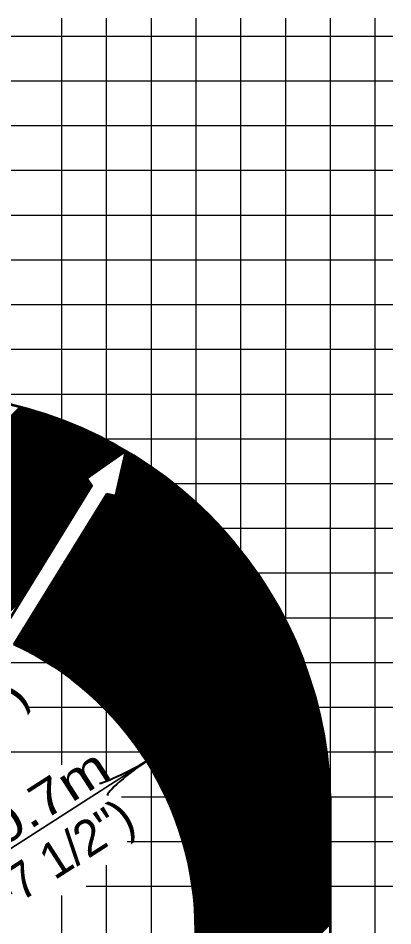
# Model space of a CAD drawing. Extents: x -66 to 614, y -59 to 381.
# Drawn here: x 209.2 to 230.1, y 156.4 to 207.1 of the extents above; entities that cross this region are included whole.
import ezdxf
from ezdxf.enums import TextEntityAlignment as Align

# ---------------------------------------------------------------- set-up
doc = ezdxf.new("R2010")
doc.units = 0
doc.layers.add('1', color=7, linetype='Continuous', lineweight=53)

msp = doc.modelspace()

# ---------------------------------------------------------------- linework, layer by layer
at = {"layer": '1', "lineweight": 25}
for p, q in [((211.579, 207.099), (211.579, 178.247)), ((214.079, 207.099), (214.079, 182.165)), ((216.579, 207.099), (216.579, 137.599)), ((219.079, 207.099), (219.079, 137.599)), ((221.579, 207.099), (221.579, 137.599)), ((224.079, 207.099), (224.079, 137.599)), ((226.579, 207.099), (226.579, 137.599)), ((229.079, 207.099), (229.079, 137.599)), ((175.579, 206.099), (230.079, 206.099)), ((175.579, 203.599), (230.079, 203.599)), ((175.579, 201.099), (230.079, 201.099)), ((175.579, 198.599), (230.079, 198.599)), ((175.579, 196.099), (230.079, 196.099)), ((175.579, 193.599), (230.079, 193.599)), ((175.579, 191.099), (230.079, 191.099)), ((175.579, 188.599), (230.079, 188.599)), ((197.507, 186.099), (230.079, 186.099)), ((180.268, 183.599), (230.079, 183.599)), ((175.579, 181.099), (213.207, 181.099)), ((214.752, 181.099), (230.079, 181.099)), ((214.079, 180.261), (214.079, 164.807)), ((175.579, 178.599), (211.796, 178.599)), ((212.929, 178.599), (230.079, 178.599)), ((175.579, 176.099), (210.25, 176.099)), ((211.383, 176.099), (230.079, 176.099)), ((211.579, 176.415), (211.579, 165.379)), ((209.802, 173.599), (230.079, 173.599)), ((207.976, 171.099), (230.079, 171.099)), ((209.664, 168.599), (230.079, 168.599)), ((208.607, 166.099), (230.079, 166.099)), ((214.931, 163.599), (230.079, 163.599)), ((215.244, 161.099), (230.079, 161.099)), ((214.079, 159.768), (214.079, 137.599)), ((212.957, 158.599), (230.079, 158.599)), ((211.579, 158.079), (211.579, 137.599))]:
    msp.add_line(p, q, dxfattribs=at)
at = {"layer": '1'}
for p, q in [((197.517, 173.599), (209.282, 185.363)), ((197.694, 173.599), (209.421, 185.326)), ((197.87, 173.599), (209.56, 185.288)), ((198.047, 173.599), (209.699, 185.25)), ((198.224, 173.599), (209.837, 185.211)), ((198.401, 173.599), (209.974, 185.171)), ((198.577, 173.599), (210.11, 185.131)), ((198.754, 173.599), (210.246, 185.09)), ((198.931, 173.599), (210.38, 185.048)), ((199.108, 173.599), (210.515, 185.005)), ((199.285, 173.599), (210.649, 184.963)), ((199.461, 173.599), (210.781, 184.919)), ((199.638, 173.599), (210.913, 184.874)), ((199.815, 173.599), (211.045, 184.829)), ((199.992, 173.599), (211.177, 184.783)), ((200.168, 173.599), (211.306, 184.736)), ((200.345, 173.599), (211.436, 184.689)), ((200.522, 173.599), (211.565, 184.642)), ((200.699, 173.599), (211.693, 184.593)), ((200.876, 173.599), (211.821, 184.544)), ((201.052, 173.599), (211.948, 184.494)), ((201.229, 173.599), (212.075, 184.444)), ((201.406, 173.599), (212.2, 184.393)), ((201.583, 173.599), (212.326, 184.341)), ((201.76, 173.599), (212.451, 184.29)), ((201.936, 173.599), (212.575, 184.237)), ((202.113, 173.599), (212.698, 184.183)), ((202.29, 173.599), (212.821, 184.129)), ((202.467, 173.599), (212.944, 184.075)), ((202.643, 173.599), (213.065, 184.02)), ((202.82, 173.599), (213.186, 183.964)), ((202.997, 173.599), (213.307, 183.908)), ((203.174, 173.599), (213.427, 183.851)), ((203.35, 173.599), (213.545, 183.793)), ((203.527, 173.599), (213.664, 183.736)), ((203.704, 173.599), (213.783, 183.678)), ((203.881, 173.599), (213.9, 183.618)), ((204.058, 173.599), (214.017, 183.558)), ((204.213, 173.577), (214.134, 183.498)), ((204.365, 173.552), (214.251, 183.438)), ((204.515, 173.525), (214.365, 183.376)), ((204.664, 173.498), (214.48, 183.314)), ((204.814, 173.471), (214.595, 183.252)), ((204.96, 173.44), (214.709, 183.189)), ((213.358, 181.662), (214.822, 183.125)), ((213.945, 182.071), (214.935, 183.061)), ((214.531, 182.481), (215.048, 182.998)), ((214.913, 181.802), (215.709, 182.599)), ((214.966, 182.032), (215.6, 182.666)), ((215.018, 182.261), (215.491, 182.734)), ((215.071, 182.49), (215.381, 182.8)), ((215.118, 182.891), (215.159, 182.932)), ((215.123, 182.719), (215.27, 182.866)), ((212.9, 178.551), (216.459, 182.11)), ((214.599, 180.427), (216.353, 182.182)), ((214.651, 180.656), (216.248, 182.253)), ((214.703, 180.886), (216.141, 182.323)), ((214.756, 181.115), (216.034, 182.392)), ((214.808, 181.344), (215.927, 182.462)), ((214.861, 181.573), (215.818, 182.531)), ((210.895, 175.309), (217.183, 181.598)), ((211.181, 175.773), (217.082, 181.673)), ((211.468, 176.236), (216.979, 181.747)), ((211.754, 176.699), (216.876, 181.82)), ((212.041, 177.162), (216.772, 181.894)), ((212.327, 177.625), (216.669, 181.967)), ((212.613, 178.088), (216.564, 182.039)), ((205.106, 173.41), (213.037, 181.341)), ((205.252, 173.379), (213.11, 181.237)), ((205.395, 173.345), (213.183, 181.133)), ((208.941, 172.118), (217.884, 181.061)), ((209.177, 172.531), (217.785, 181.139)), ((209.463, 172.994), (217.686, 181.216)), ((209.75, 173.457), (217.586, 181.294)), ((210.036, 173.92), (217.487, 181.371)), ((210.322, 174.383), (217.386, 181.447)), ((210.609, 174.846), (217.285, 181.522)), ((205.539, 173.312), (213.256, 181.029)), ((205.681, 173.277), (213.082, 180.678)), ((209.06, 172.06), (217.982, 180.982)), ((209.18, 172.003), (218.079, 180.903)), ((209.297, 171.944), (218.177, 180.823)), ((209.415, 171.885), (218.273, 180.743)), ((209.532, 171.825), (218.369, 180.662)), ((209.648, 171.764), (218.465, 180.581)), ((205.821, 173.241), (212.795, 180.215)), ((209.763, 171.703), (218.561, 180.5)), ((209.879, 171.641), (218.655, 180.418)), ((209.992, 171.578), (218.749, 180.335)), ((210.105, 171.514), (218.843, 180.252)), ((210.218, 171.451), (218.937, 180.169)), ((210.33, 171.386), (219.029, 180.085)), ((213.186, 179.015), (214.561, 180.389)), ((213.472, 179.478), (214.417, 180.422)), ((213.759, 179.941), (214.273, 180.455)), ((214.045, 180.404), (214.129, 180.488)), ((205.962, 173.205), (212.509, 179.752)), ((210.441, 171.32), (219.121, 180)), ((210.552, 171.254), (219.213, 179.915)), ((210.662, 171.187), (219.305, 179.83)), ((210.771, 171.119), (219.395, 179.744)), ((210.879, 171.051), (219.486, 179.657)), ((210.988, 170.983), (219.576, 179.571)), ((206.101, 173.167), (212.223, 179.289)), ((211.094, 170.912), (219.665, 179.484)), ((211.201, 170.842), (219.754, 179.395)), ((211.307, 170.771), (219.842, 179.307)), ((211.412, 170.7), (219.931, 179.219)), ((211.516, 170.627), (220.018, 179.129)), ((211.62, 170.554), (220.105, 179.039)), ((206.239, 173.128), (211.936, 178.825)), ((211.724, 170.481), (220.191, 178.949)), ((211.826, 170.406), (220.278, 178.859)), ((211.927, 170.332), (220.363, 178.767)), ((212.029, 170.257), (220.448, 178.675)), ((212.129, 170.18), (220.533, 178.583)), ((206.376, 173.089), (211.65, 178.362)), ((212.229, 170.103), (220.618, 178.491)), ((212.329, 170.026), (220.701, 178.398)), ((212.428, 169.948), (220.784, 178.304)), ((212.525, 169.869), (220.867, 178.21)), ((212.623, 169.789), (220.95, 178.116)), ((212.72, 169.71), (221.031, 178.021)), ((206.513, 173.049), (211.363, 177.899)), ((212.816, 169.629), (221.112, 177.925)), ((212.911, 169.547), (221.193, 177.829)), ((213.007, 169.466), (221.274, 177.733)), ((213.1, 169.383), (221.353, 177.636)), ((213.194, 169.3), (221.432, 177.538)), ((206.648, 173.007), (211.077, 177.436)), ((213.287, 169.216), (221.511, 177.44)), ((213.379, 169.132), (221.59, 177.343)), ((213.471, 169.046), (221.667, 177.243)), ((213.562, 168.961), (221.745, 177.144)), ((213.653, 168.875), (221.822, 177.044)), ((206.783, 172.965), (210.791, 176.973)), ((206.916, 172.922), (210.504, 176.51)), ((213.742, 168.787), (221.899, 176.944)), ((213.832, 168.7), (221.974, 176.843)), ((213.921, 168.612), (222.05, 176.741)), ((214.008, 168.523), (222.125, 176.64)), ((214.095, 168.433), (222.199, 176.537)), ((207.049, 172.877), (210.218, 176.046)), ((214.183, 168.344), (222.273, 176.434)), ((214.269, 168.253), (222.346, 176.331)), ((214.354, 168.161), (222.42, 176.228)), ((214.439, 168.07), (222.492, 176.123)), ((214.523, 167.978), (222.564, 176.018)), ((207.181, 172.833), (209.932, 175.583)), ((214.606, 167.884), (222.635, 175.913)), ((214.689, 167.79), (222.707, 175.808)), ((214.772, 167.696), (222.777, 175.701)), ((214.854, 167.601), (222.846, 175.594)), ((214.934, 167.505), (222.916, 175.486)), ((207.312, 172.787), (209.645, 175.12)), ((215.015, 167.409), (222.985, 175.379)), ((215.095, 167.312), (223.053, 175.27)), ((215.174, 167.214), (223.121, 175.161)), ((215.252, 167.116), (223.189, 175.052)), ((207.442, 172.74), (209.359, 174.657)), ((215.331, 167.017), (223.256, 174.942)), ((215.407, 166.917), (223.321, 174.831)), ((215.484, 166.817), (223.387, 174.72)), ((215.561, 166.717), (223.453, 174.609)), ((215.636, 166.615), (223.518, 174.497)), ((215.71, 166.512), (223.582, 174.384)), ((215.784, 166.41), (223.645, 174.271)), ((215.858, 166.307), (223.709, 174.158)), ((215.93, 166.202), (223.771, 174.043)), ((216.002, 166.098), (223.833, 173.928)), ((216.074, 165.993), (223.895, 173.814)), ((216.144, 165.886), (223.956, 173.698)), ((216.214, 165.779), (224.016, 173.581)), ((216.284, 165.673), (224.076, 173.464)), ((216.353, 165.564), (224.136, 173.347)), ((216.421, 165.455), (224.194, 173.229)), ((216.488, 165.346), (224.252, 173.11)), ((216.555, 165.236), (224.31, 172.991)), ((216.621, 165.125), (224.367, 172.872)), ((216.686, 165.014), (224.423, 172.751)), ((216.751, 164.902), (224.479, 172.63)), ((216.814, 164.789), (224.535, 172.509)), ((216.878, 164.675), (224.589, 172.387)), ((216.941, 164.562), (224.643, 172.264)), ((217.002, 164.446), (224.697, 172.141)), ((217.063, 164.33), (224.75, 172.017)), ((217.124, 164.215), (224.802, 171.892)), ((217.183, 164.097), (224.854, 171.767)), ((217.242, 163.979), (224.905, 171.642)), ((217.301, 163.861), (224.956, 171.516)), ((217.358, 163.741), (225.005, 171.388)), ((217.415, 163.621), (225.055, 171.261)), ((217.471, 163.5), (225.104, 171.134)), ((217.526, 163.379), (225.151, 171.004)), ((217.58, 163.256), (225.199, 170.875)), ((217.634, 163.133), (225.246, 170.745)), ((217.687, 163.01), (225.292, 170.615)), ((217.739, 162.884), (225.337, 170.483)), ((217.79, 162.759), (225.382, 170.351)), ((217.841, 162.633), (225.427, 170.219)), ((217.89, 162.506), (225.47, 170.085)), ((217.939, 162.378), (225.512, 169.951)), ((217.988, 162.25), (225.555, 169.816)), ((218.034, 162.119), (225.596, 169.681)), ((218.081, 161.989), (225.636, 169.545)), ((218.127, 161.858), (225.677, 169.408)), ((218.171, 161.726), (225.716, 169.271)), ((218.215, 161.593), (225.754, 169.132)), ((218.258, 161.459), (225.792, 168.993)), ((218.299, 161.324), (225.83, 168.854)), ((218.341, 161.188), (225.866, 168.713)), ((218.381, 161.052), (225.901, 168.572)), ((218.42, 160.914), (225.936, 168.43)), ((218.458, 160.776), (225.97, 168.288)), ((218.496, 160.637), (226.003, 168.144)), ((218.532, 160.496), (226.036, 168)), ((218.567, 160.355), (226.068, 167.855)), ((218.602, 160.212), (226.099, 167.709)), ((218.635, 160.068), (226.129, 167.562)), ((218.668, 159.924), (226.159, 167.415)), ((218.699, 159.779), (226.186, 167.266)), ((218.729, 159.632), (226.214, 167.117)), ((218.758, 159.485), (226.241, 166.968)), ((218.786, 159.336), (226.267, 166.816)), ((218.813, 159.186), (226.291, 166.664)), ((218.84, 159.036), (226.316, 166.512)), ((218.863, 158.882), (226.339, 166.358)), ((218.887, 158.729), (226.361, 166.203)), ((218.91, 158.575), (226.383, 166.048)), ((218.93, 158.419), (226.403, 165.892)), ((218.95, 158.262), (226.422, 165.734)), ((218.968, 158.104), (226.441, 165.576)), ((218.985, 157.944), (226.458, 165.417)), ((219.002, 157.784), (226.474, 165.256)), ((219.015, 157.62), (226.49, 165.095)), ((219.029, 157.457), (226.504, 164.932)), ((219.04, 157.292), (226.517, 164.768)), ((219.05, 157.125), (226.53, 164.604)), ((219.06, 156.957), (226.54, 164.438)), ((219.066, 156.787), (226.55, 164.271)), ((219.071, 156.616), (226.559, 164.104)), ((219.075, 156.443), (226.566, 163.934)), ((219.077, 156.268), (226.573, 163.763)), ((219.079, 156.093), (226.579, 163.593)), ((219.079, 155.916), (226.579, 163.416)), ((219.079, 155.739), (226.579, 163.239)), ((219.079, 155.562), (226.579, 163.062)), ((219.079, 155.386), (226.579, 162.886)), ((219.079, 155.209), (226.579, 162.709)), ((219.079, 155.032), (226.579, 162.532)), ((219.079, 154.855), (226.579, 162.355)), ((219.079, 154.678), (226.579, 162.178)), ((219.079, 154.502), (226.579, 162.002)), ((219.079, 154.325), (226.579, 161.825)), ((219.079, 154.148), (226.579, 161.648)), ((219.079, 153.971), (226.579, 161.471)), ((219.079, 153.795), (226.579, 161.295)), ((219.079, 153.618), (226.579, 161.118)), ((219.079, 153.441), (226.579, 160.941)), ((219.079, 153.264), (226.579, 160.764)), ((219.079, 153.087), (226.579, 160.587)), ((219.079, 152.911), (226.579, 160.411)), ((219.079, 152.734), (226.579, 160.234)), ((219.079, 152.557), (226.579, 160.057)), ((219.079, 152.38), (226.579, 159.88)), ((219.079, 152.204), (226.579, 159.704)), ((219.079, 152.027), (226.579, 159.527)), ((219.079, 151.85), (226.579, 159.35)), ((219.079, 151.673), (226.579, 159.173)), ((219.079, 151.496), (226.579, 158.996)), ((219.079, 151.32), (226.579, 158.82)), ((219.079, 151.143), (226.579, 158.643)), ((219.079, 150.966), (226.579, 158.466)), ((219.079, 150.789), (226.579, 158.289)), ((219.079, 150.613), (226.579, 158.113)), ((219.079, 150.436), (226.579, 157.936)), ((219.079, 150.259), (226.579, 157.759)), ((219.079, 150.082), (226.579, 157.582)), ((219.079, 149.905), (226.579, 157.405)), ((219.079, 149.729), (226.579, 157.229)), ((219.079, 149.552), (226.579, 157.052)), ((219.079, 149.375), (226.579, 156.875)), ((219.079, 149.198), (226.579, 156.698)), ((219.079, 149.022), (226.579, 156.522))]:
    msp.add_line(p, q, dxfattribs=at)
at = {"layer": '1', "lineweight": 35}
for p, q in [((216.337, 165.591), (201.579, 156.099)), ((226.579, 163.599), (226.579, 141.099))]:
    msp.add_line(p, q, dxfattribs=at)
at = {"layer": '1'}
for points in [[(208.034, 172.514), (213.278, 180.996), (212.992, 181.406), (215.171, 182.928), (214.588, 180.383), (214.101, 180.495), (208.926, 172.125)], [(226.579, 163.599), (226.579, 141.099), (219.079, 141.099), (219.079, 156.099)]]:
    msp.add_lwpolyline(points, dxfattribs=at)
for centre, radius, start, end in [((203.468, 162.988), 23.118, 1.5125, 88.4875), ((201.418, 156.14), 17.66, 359.8661, 64.8424)]:
    msp.add_arc(centre, radius, start, end, dxfattribs=at)
at = {"layer": '1', "lineweight": 40}
for centre, major_axis, ratio, start_param, end_param in [((215.28, 165.163), (-1.572, -0.802), 0.07063, 6.282307, 8.559703), ((215.569, 164.768), (1.417, 1.097), 0.122415, 0.896353, 3.141593)]:
    msp.add_ellipse(centre, major_axis=major_axis, ratio=ratio, start_param=start_param, end_param=end_param, dxfattribs=at)

# ---------------------------------------------------------------- texts
at = {"layer": '1'}
for s, rotation, width, p in [('(3\'-3")', 58.401, 1.15, (207.581, 165.83)), ('R=0.7m', 32.748, 1.25, (209.517, 161.551))]:
    msp.add_text(s, height=2, rotation=rotation, dxfattribs=dict(at, width=width)).set_placement(p, align=Align.CENTER)
msp.add_text('(2\'-7 1/2")', height=2, rotation=32.748, dxfattribs=at).set_placement((210.991, 158.784), align=Align.CENTER)

doc.saveas('drawing.dxf')
